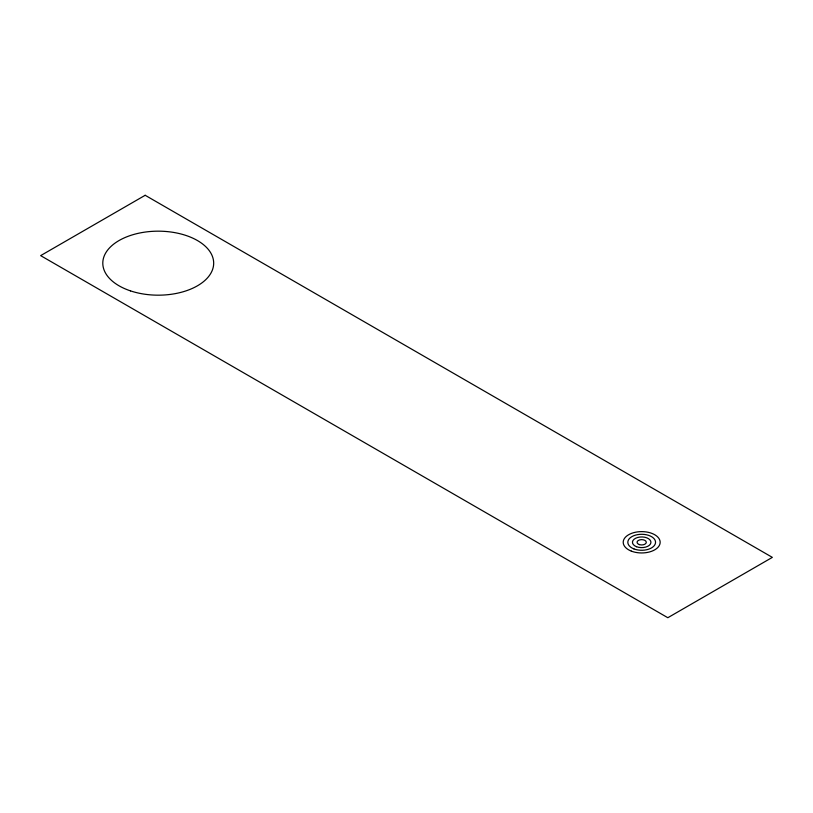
<?xml version="1.0" encoding="UTF-8"?>
<svg xmlns="http://www.w3.org/2000/svg" width="813" height="813" viewBox="0 0 813 813"><rect width="100%" height="100%" fill="white"/><g stroke="black" fill="none" stroke-linecap="round" stroke-linejoin="round"><path stroke-width="1.22" d="M145.181 195.283L40.65 255.628L667.819 617.717L772.35 557.372L145.181 195.283M631.335 551.123A18.475 10.671 0 0 0 660.115 543.043A18.475 10.671 0 0 0 633.612 532.688A18.475 10.671 0 0 0 631.335 551.123M633.916 548.907A13.862 7.998 0 0 0 655.512 542.86A13.862 7.998 0 0 0 635.634 535.086A13.862 7.998 0 0 0 633.916 548.907M636.508 546.702A9.238 5.335 0 0 0 650.908 542.667A9.238 5.335 0 0 0 637.656 537.484A9.238 5.335 0 0 0 636.508 546.702M639.384 544.598A4.624 2.663 0 0 0 646.305 542.281A4.624 2.663 0 0 0 639.384 539.974A4.624 2.663 0 0 0 639.384 544.598M130.527 290.891A55.436 32.002 0 0 0 213.677 263.168A55.436 32.002 0 0 0 130.527 235.455A55.436 32.002 0 0 0 130.527 290.891"/></g></svg>
